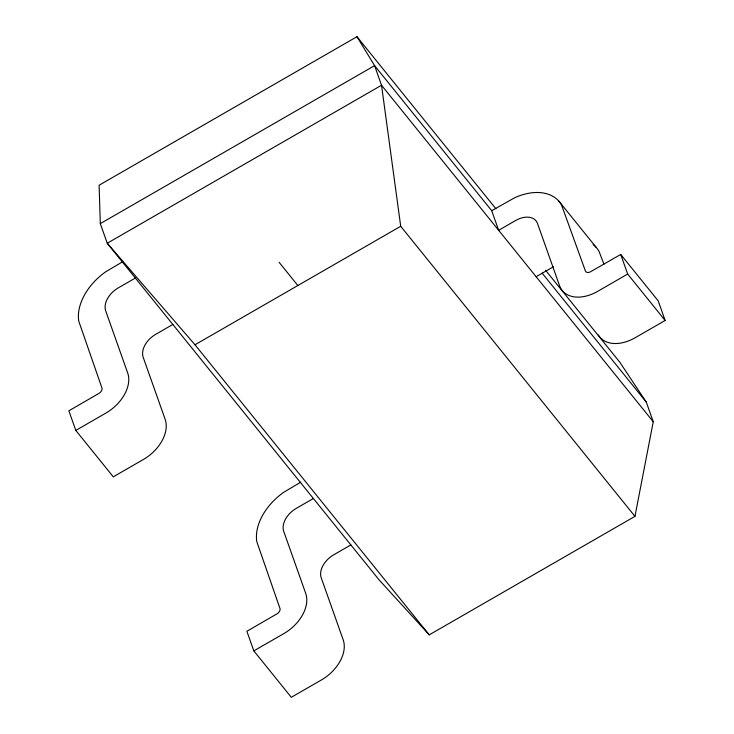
<?xml version="1.0" encoding="UTF-8"?>
<svg xmlns="http://www.w3.org/2000/svg" width="734" height="734" viewBox="0 0 734 734"><rect width="100%" height="100%" fill="white"/><g stroke="black" fill="none" stroke-linecap="round" stroke-linejoin="round"><path stroke-width="1.1" d="M495.909 208.759L356.972 36.7L99.108 185.225L100.301 223.631L107.247 243.238L378.973 579.741L429.243 634.855L634.956 516.36L653.251 421.756L646.305 402.14L619.725 362.091L545.582 270.268M100.301 223.631L374.588 65.647L491.707 210.686L498.652 230.302L515.8 220.429A20.075 13.441 -38.9 0 1 537.572 223.631L559.565 285.737A35.131 23.525 -38.9 0 0 597.669 291.343L627.662 274.057L620.716 254.45L590.145 271.975A4.955 3.321 -38.9 0 1 585.521 271.296L561.455 204.722A50.261 33.645 -38.9 0 0 514.534 197.822L491.707 210.686M122.734 261.708L105.751 271.773A50.261 33.645 -38.9 0 0 78.786 321.235L102.044 388.268A4.955 3.321 -38.9 0 1 99.384 393.14L68.858 410.811L75.804 430.427L113.284 476.834L143.277 459.557A35.131 23.525 -38.9 0 0 165.178 419.398L143.185 357.284A20.075 13.441 -38.9 0 1 155.7 334.337L172.839 324.465M135.359 278.048L118.22 287.921A20.075 13.441 -38.9 0 0 105.705 310.877L127.698 372.982A35.131 23.525 -38.9 0 1 105.806 413.141L75.804 430.427M653.251 421.756L381.533 85.254L107.247 243.238L194.996 344.769L400.709 226.274L381.533 85.254L374.588 65.647L356.972 36.7M536.132 276.709L553.271 266.837M300.757 482.174L283.783 492.239A50.261 33.645 -38.9 0 0 256.817 541.692L280.067 608.734A4.955 3.321 -38.9 0 1 277.406 613.606L246.881 631.277L253.826 650.884L291.306 697.3L321.308 680.023A35.131 23.525 -38.9 0 0 343.2 639.855L321.208 577.75A20.075 13.441 -38.9 0 1 333.722 554.803L350.861 544.931M313.381 498.514L296.242 508.387A20.075 13.441 -38.9 0 0 283.728 531.333L305.72 593.448A35.131 23.525 -38.9 0 1 283.829 633.607L253.826 650.884M620.716 254.45L658.196 300.857L665.142 320.474L635.139 337.75A35.131 23.525 -38.9 0 1 598.357 334.988M627.662 274.057L665.142 320.474M558.877 201.153L596.357 247.569M542.123 273.121L646.305 402.14M400.709 226.274L634.956 516.36M279.113 262.313L297.857 285.517M194.996 344.769L429.243 634.855M603.944 264.222L598.935 251.138A50.261 33.645 -38.9 0 0 593.118 244.55"/></g></svg>
